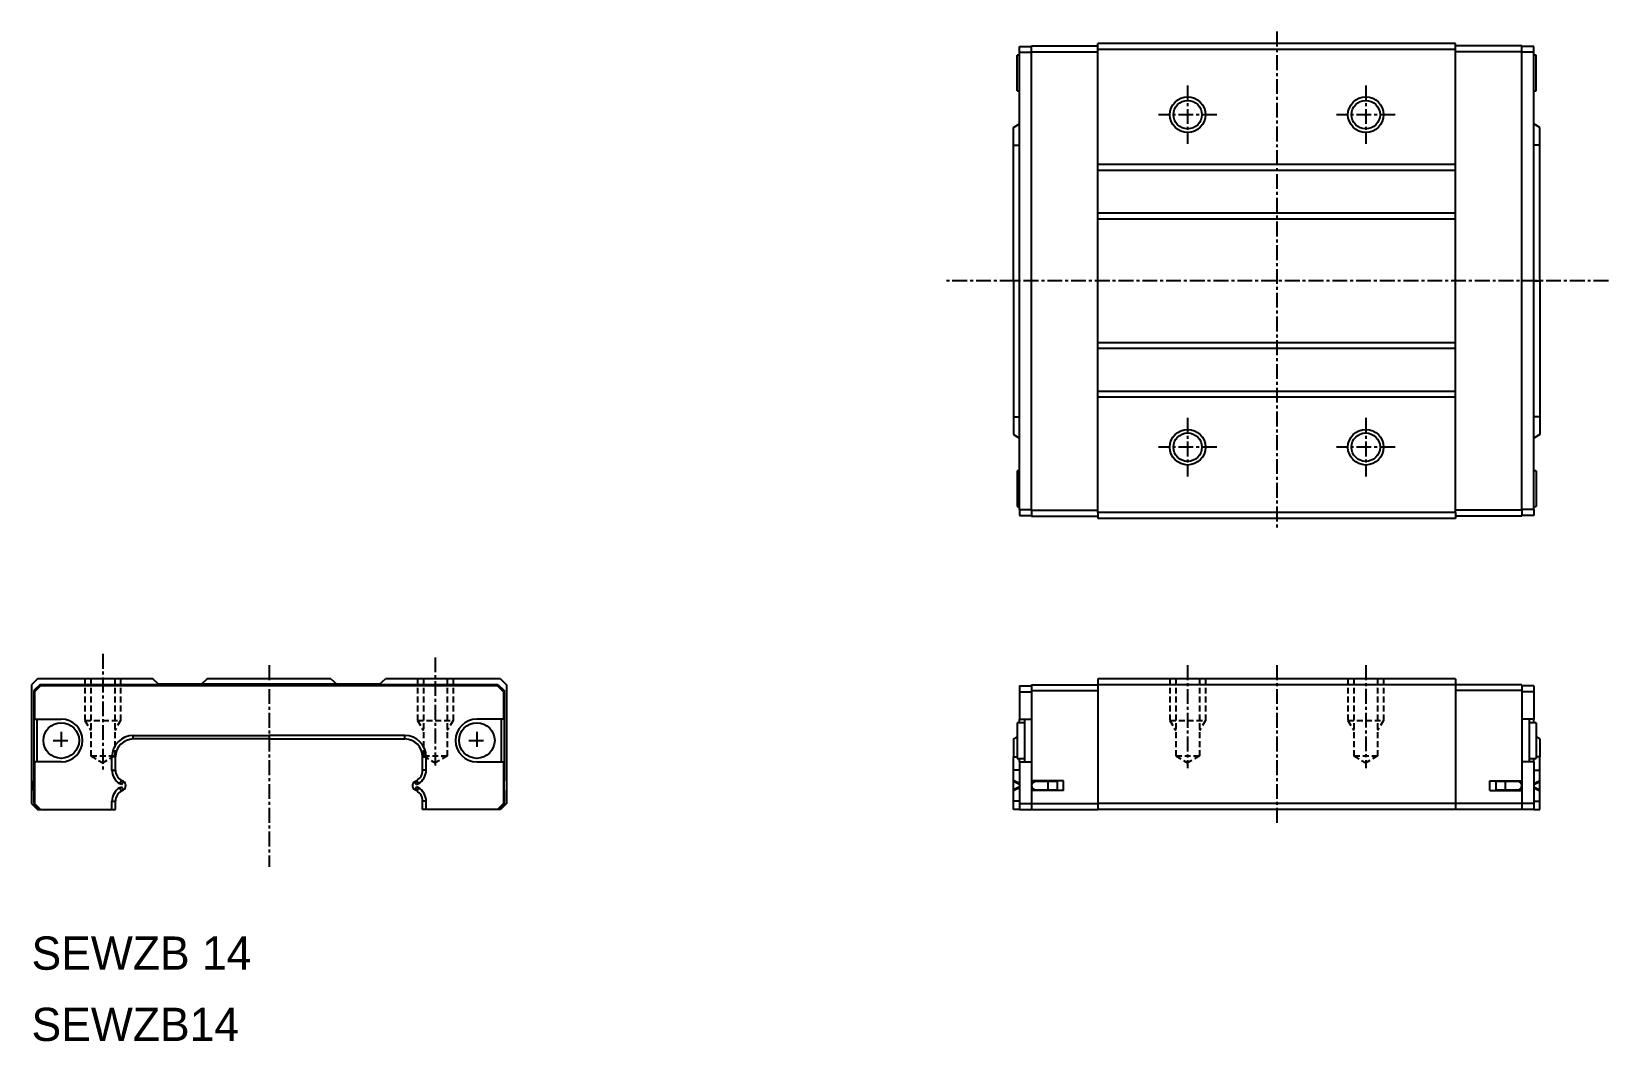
# Model space of a CAD drawing. Extents: x 10 to 143, y 10 to 95.
import ezdxf

# ---------------------------------------------------------------- set-up
doc = ezdxf.new("R2010")
doc.units = 0
doc.linetypes.add('CENTER', pattern=[2, 1.25, -0.25, 0.25, -0.25])
doc.linetypes.add('DASHED', pattern=[0.75, 0.5, -0.25])
doc.layers.get('0').update_dxf_attribs({"linetype": 'CONTINUOUS'})
doc.layers.add('CENTER', color=1, linetype='CENTER')

msp = doc.modelspace()

# ---------------------------------------------------------------- linework, layer by layer
at = {"color": 7, "linetype": 'CONTINUOUS'}
for p, q in [((93.2, 93), (93, 93)), ((93, 90), (93, 93)), ((93.2, 93.75), (94.2, 93.75)), ((93.2, 93.25), (93.2, 93.75)), ((93.2, 54.75), (93.2, 93.25)), ((93.2, 93.25), (94.2, 93.25)), ((94.2, 93.8), (99.8, 93.8)), ((94.2, 93.3), (94.2, 93.8)), ((94.2, 54.7), (94.2, 93.3)), ((94.2, 93.3), (99.8, 93.3)), ((129.9, 94), (99.8, 94)), ((99.8, 93.5), (99.8, 94)), ((99.8, 54.5), (99.8, 93.5)), ((129.9, 93.5), (99.8, 93.5)), ((129.9, 93.5), (129.9, 94)), ((135.5, 93.8), (129.9, 93.8)), ((129.9, 54.5), (129.9, 93.5)), ((135.5, 93.3), (129.9, 93.3)), ((135.5, 93.3), (135.5, 93.8)), ((136.5, 93.75), (135.5, 93.75)), ((135.5, 54.7), (135.5, 93.3)), ((136.5, 93.25), (135.5, 93.25)), ((136.5, 93.25), (136.5, 93.75)), ((136.5, 54.75), (136.5, 93.25)), ((136.7, 93), (136.5, 93)), ((136.7, 90), (136.7, 93)), ((93, 90), (93.2, 90)), ((136.5, 90), (136.7, 90)), ((92.7, 86.93), (93.2, 87.23)), ((92.7, 85.43), (92.7, 86.93)), ((137, 86.93), (136.5, 87.23)), ((137, 85.43), (137, 86.93)), ((92.7, 74), (92.7, 85.43)), ((92.7, 85.43), (93.2, 85.43)), ((137, 85.43), (136.5, 85.43)), ((137, 74), (137, 85.43)), ((129.9, 83.8), (99.8, 83.8)), ((129.9, 83.3), (99.8, 83.3)), ((129.9, 79.7), (99.8, 79.7)), ((129.9, 79.2), (99.8, 79.2)), ((92.7, 74), (92.7, 62.57)), ((93.2, 74), (92.7, 74)), ((136.5, 74), (137, 74)), ((137, 74), (137, 62.57)), ((129.9, 68.8), (99.8, 68.8)), ((129.9, 68.3), (99.8, 68.3)), ((129.9, 64.7), (99.8, 64.7)), ((129.9, 64.2), (99.8, 64.2)), ((92.7, 62.57), (93.2, 62.57)), ((92.7, 62.57), (92.7, 61.07)), ((137, 62.57), (136.5, 62.57)), ((137, 62.57), (137, 61.07)), ((92.7, 61.07), (93.2, 60.77)), ((137, 61.07), (136.5, 60.77)), ((93, 58), (93, 55)), ((93.2, 58), (93, 58)), ((136.7, 58), (136.5, 58)), ((136.7, 58), (136.7, 55)), ((93, 55), (93.2, 55)), ((93.2, 54.75), (93.2, 54.25)), ((93.2, 54.75), (94.2, 54.75)), ((94.2, 54.7), (99.8, 54.7)), ((94.2, 54.7), (94.2, 54.2)), ((129.9, 54.5), (99.8, 54.5)), ((99.8, 54.5), (99.8, 54)), ((135.5, 54.7), (129.9, 54.7)), ((129.9, 54.5), (129.9, 54)), ((136.5, 54.75), (135.5, 54.75)), ((135.5, 54.7), (135.5, 54.2)), ((136.5, 55), (136.7, 55)), ((136.5, 54.75), (136.5, 54.25)), ((93.2, 54.25), (94.2, 54.25)), ((94.2, 54.2), (99.8, 54.2)), ((129.9, 54), (99.8, 54)), ((135.5, 54.2), (129.9, 54.2)), ((136.5, 54.25), (135.5, 54.25)), ((10.5, 40.5), (10, 40)), ((10, 40), (10, 30)), ((10.7, 40), (10.2, 39.5)), ((10.75, 39.9), (10.25, 39.4)), ((20.2, 40.5), (10.5, 40.5)), ((49.3, 40), (10.7, 40)), ((49.25, 39.9), (10.75, 39.9)), ((20.7, 40.05), (20.2, 40.5)), ((39.3, 40.05), (20.7, 40.05)), ((24.8, 40.5), (24.3, 40.05)), ((35.2, 40.5), (24.8, 40.5)), ((35.2, 40.5), (35.7, 40.05)), ((39.3, 40.05), (39.8, 40.5)), ((49.5, 40.5), (39.8, 40.5)), ((49.25, 39.9), (49.75, 39.4)), ((49.3, 40), (49.8, 39.5)), ((49.5, 40.5), (50, 40)), ((50, 40), (50, 30)), ((93.2, 39.9), (94.2, 39.9)), ((93.2, 39.9), (93.2, 39.4)), ((94.2, 40), (99.8, 40)), ((94.2, 40), (94.2, 39.5)), ((129.9, 40.5), (99.8, 40.5)), ((99.8, 40.5), (99.8, 40)), ((129.9, 40), (99.8, 40)), ((99.8, 40), (99.8, 30)), ((129.9, 40.5), (129.9, 40)), ((135.5, 40), (129.9, 40)), ((129.9, 40), (129.9, 30)), ((135.5, 40), (135.5, 39.5)), ((136.5, 39.9), (135.5, 39.9)), ((136.5, 39.9), (136.5, 39.4)), ((10.2, 39.5), (10.2, 31.9)), ((10.25, 39.4), (10.25, 37.1)), ((49.75, 39.4), (49.75, 37.1)), ((49.8, 39.5), (49.8, 31.9)), ((93.2, 39.4), (93.2, 37.1)), ((93.2, 39.4), (94.2, 39.4)), ((94.2, 39.5), (99.8, 39.5)), ((94.2, 39.5), (94.2, 31.9)), ((135.5, 39.5), (129.9, 39.5)), ((135.5, 39.5), (135.5, 31.9)), ((136.5, 39.4), (135.5, 39.4)), ((136.5, 39.4), (136.5, 37.1)), ((10.25, 37.1), (12.5, 37.1)), ((10.45, 37.1), (10.45, 33.5)), ((49.75, 37.1), (47.5, 37.1)), ((49.55, 37.1), (49.55, 33.5)), ((93.6, 36.8), (93, 36.8)), ((93, 36.8), (93, 33.8)), ((93.2, 36.8), (93.2, 37.1)), ((93.2, 37.1), (94.2, 37.1)), ((93.6, 37.1), (93.6, 33.5)), ((136.5, 37.1), (135.5, 37.1)), ((136.1, 37.1), (136.1, 33.5)), ((136.7, 36.8), (136.1, 36.8)), ((136.5, 36.8), (136.5, 37.1)), ((136.7, 36.8), (136.7, 33.8)), ((18.57, 35.73), (30, 35.73)), ((18.57, 35.43), (18.57, 35.73)), ((30, 35.43), (18.57, 35.43)), ((41.43, 35.73), (30, 35.73)), ((30, 35.73), (30, 35.43)), ((30, 35.43), (41.43, 35.43)), ((41.43, 35.43), (41.43, 35.73)), ((92.7, 35.43), (93, 35.61)), ((92.7, 35.43), (92.7, 33.93)), ((137, 35.43), (136.7, 35.61)), ((137, 35.43), (137, 33.93)), ((10.25, 33.5), (10.25, 30)), ((12.5, 33.5), (10.25, 33.5)), ((16.77, 32.805322), (16.77, 33.93)), ((17.07, 33.93), (16.77, 33.93)), ((17.07, 32.805322), (17.07, 33.93)), ((42.93, 33.93), (43.23, 33.93)), ((42.93, 32.805322), (42.93, 33.93)), ((43.23, 32.805322), (43.23, 33.93)), ((47.5, 33.5), (49.75, 33.5)), ((49.75, 33.5), (49.75, 30)), ((92.7, 33.93), (93, 33.93)), ((92.7, 32.805322), (92.7, 33.93)), ((93, 33.8), (93.6, 33.8)), ((93.2, 33.5), (93.2, 33.8)), ((93.2, 33.5), (93.2, 30)), ((93.2, 33.5), (94.2, 33.5)), ((136.5, 33.5), (135.5, 33.5)), ((136.1, 33.8), (136.7, 33.8)), ((136.5, 33.5), (136.5, 33.8)), ((136.5, 33.5), (136.5, 30)), ((137, 33.93), (136.7, 33.93)), ((137, 32.805322), (137, 33.93)), ((10.2, 31.9), (10.25, 31.9)), ((10.2, 31.1), (10.2, 31.9)), ((16.77, 32.805322), (17.07, 32.805322)), ((17.42, 31.679489), (17.57, 31.939296)), ((17.730883, 31.84641), (17.57, 31.939296)), ((42.269117, 31.84641), (42.43, 31.939296)), ((42.58, 31.679489), (42.43, 31.939296)), ((43.23, 32.805322), (42.93, 32.805322)), ((49.8, 31.9), (49.75, 31.9)), ((49.8, 31.1), (49.8, 31.9)), ((93.2, 32.805322), (92.7, 32.805322)), ((92.7, 31.939296), (92.7, 32.805322)), ((93.2, 31.679489), (92.7, 31.939296)), ((92.7, 31.84641), (92.7, 31.939296)), ((94.2, 31.9), (94.2, 31.1)), ((96.9, 31.9), (94.2, 31.9)), ((95, 31.85), (95, 31.9)), ((95.460586, 31.85), (95.460586, 31.9)), ((96.9, 31.1), (96.9, 31.9)), ((132.8, 31.1), (132.8, 31.9)), ((132.8, 31.9), (135.5, 31.9)), ((134.239414, 31.85), (134.239414, 31.9)), ((134.7, 31.85), (134.7, 31.9)), ((135.5, 31.9), (135.5, 31.1)), ((136.5, 32.805322), (137, 32.805322)), ((136.5, 31.679489), (137, 31.939296)), ((137, 31.939296), (137, 32.805322)), ((137, 31.84641), (137, 31.939296)), ((10.2, 31.1), (10.25, 31.1)), ((10.2, 31.1), (10.2, 30)), ((17.580883, 31.586603), (17.42, 31.679489)), ((17.42, 31.320511), (17.580883, 31.413397)), ((17.42, 31.320511), (17.57, 31.060704)), ((17.57, 31.060704), (17.730883, 31.15359)), ((17.580883, 31.586603), (17.730883, 31.84641)), ((17.580883, 31.413397), (17.730883, 31.15359)), ((42.419117, 31.586603), (42.269117, 31.84641)), ((42.419117, 31.413397), (42.269117, 31.15359)), ((42.43, 31.060704), (42.269117, 31.15359)), ((42.419117, 31.586603), (42.58, 31.679489)), ((42.58, 31.320511), (42.419117, 31.413397)), ((42.58, 31.320511), (42.43, 31.060704)), ((49.8, 31.1), (49.75, 31.1)), ((49.8, 31.1), (49.8, 30)), ((92.7, 31.15359), (92.7, 31.84641)), ((93.2, 31.586603), (92.7, 31.84641)), ((93.2, 31.413397), (92.7, 31.15359)), ((93.2, 31.320511), (92.7, 31.060704)), ((92.7, 31.060704), (92.7, 31.15359)), ((92.7, 30.194678), (92.7, 31.060704)), ((96.9, 31.1), (94.2, 31.1)), ((94.2, 31.1), (94.2, 30)), ((95.6, 31.85), (94.55, 31.85)), ((94.55, 31.15), (95.6, 31.15)), ((95, 31.1), (95, 31.15)), ((95.460586, 31.1), (95.460586, 31.15)), ((95.6, 31.5), (95.6, 31.85)), ((96.4, 31.85), (95.6, 31.85)), ((95.6, 31.15), (95.6, 31.5)), ((95.6, 31.15), (96.4, 31.15)), ((96.4, 31.5), (96.4, 31.85)), ((96.4, 31.15), (96.4, 31.5)), ((132.8, 31.1), (135.5, 31.1)), ((133.3, 31.85), (133.3, 31.5)), ((134.1, 31.85), (133.3, 31.85)), ((133.3, 31.5), (133.3, 31.15)), ((133.3, 31.15), (134.1, 31.15)), ((134.1, 31.85), (134.1, 31.5)), ((135.15, 31.85), (134.1, 31.85)), ((134.1, 31.5), (134.1, 31.15)), ((134.1, 31.15), (135.15, 31.15)), ((134.239414, 31.1), (134.239414, 31.15)), ((134.7, 31.1), (134.7, 31.15)), ((135.5, 31.1), (135.5, 30)), ((136.5, 31.586603), (137, 31.84641)), ((136.5, 31.413397), (137, 31.15359)), ((136.5, 31.320511), (137, 31.060704)), ((137, 31.15359), (137, 31.84641)), ((137, 31.060704), (137, 31.15359)), ((137, 30.194678), (137, 31.060704)), ((10, 30), (10.5, 29.5)), ((10.2, 30), (10.7, 29.5)), ((10.25, 30), (10.75, 29.5)), ((10.5, 29.5), (10.7, 29.5)), ((10.7, 29.5), (10.75, 29.5)), ((10.75, 29.5), (16.77, 29.5)), ((16.77, 29.5), (16.77, 30.194678)), ((16.77, 30.194678), (17.07, 30.194678)), ((16.77, 29.5), (17.07, 29.5)), ((17.07, 29.5), (17.07, 30.194678)), ((43.23, 30.194678), (42.93, 30.194678)), ((42.93, 29.5), (42.93, 30.194678)), ((43.23, 29.5), (42.93, 29.5)), ((43.23, 29.5), (43.23, 30.194678)), ((49.25, 29.5), (43.23, 29.5)), ((49.75, 30), (49.25, 29.5)), ((49.3, 29.5), (49.25, 29.5)), ((49.8, 30), (49.3, 29.5)), ((49.5, 29.5), (49.3, 29.5)), ((50, 30), (49.5, 29.5)), ((92.7, 29.5), (92.7, 30.194678)), ((93.2, 30.194678), (92.7, 30.194678)), ((93.2, 29.5), (92.7, 29.5)), ((93.2, 30), (93.2, 29.5)), ((93.2, 30), (94.2, 30)), ((93.2, 29.5), (94.2, 29.5)), ((94.2, 30), (99.8, 30)), ((94.2, 30), (94.2, 29.5)), ((94.2, 29.5), (99.8, 29.5)), ((129.9, 30), (99.8, 30)), ((99.8, 30), (99.8, 29.5)), ((129.9, 29.5), (99.8, 29.5)), ((135.5, 30), (129.9, 30)), ((129.9, 30), (129.9, 29.5)), ((135.5, 29.5), (129.9, 29.5)), ((135.5, 30), (135.5, 29.5)), ((136.5, 30), (135.5, 30)), ((136.5, 29.5), (135.5, 29.5)), ((136.5, 30.194678), (137, 30.194678)), ((136.5, 30), (136.5, 29.5)), ((136.5, 29.5), (137, 29.5)), ((137, 29.5), (137, 30.194678))]:
    msp.add_line(p, q, dxfattribs=at)
at = {"color": 3, "linetype": 'DASHED'}
for p, q in [((14.5, 40.5), (14.5, 37)), ((15, 40.5), (15, 34)), ((17, 40.5), (17, 34)), ((17.5, 40.5), (17.5, 37)), ((42.5, 40.5), (42.5, 37)), ((43, 40.5), (43, 34)), ((45, 40.5), (45, 34)), ((45.5, 40.5), (45.5, 37)), ((105.85, 40.5), (105.85, 37)), ((106.35, 40.5), (106.35, 34)), ((108.35, 40.5), (108.35, 34)), ((108.85, 40.5), (108.85, 37)), ((120.85, 40.5), (120.85, 37)), ((121.35, 40.5), (121.35, 34)), ((123.35, 40.5), (123.35, 34)), ((123.85, 40.5), (123.85, 37)), ((14.5, 37), (15, 36.133975)), ((14.5, 37), (17.5, 37)), ((17.5, 37), (17, 36.133975)), ((42.5, 37), (45.5, 37)), ((42.5, 37), (43, 36.133975)), ((45.5, 37), (45, 36.133975)), ((105.85, 37), (108.85, 37)), ((105.85, 37), (106.35, 36.133975)), ((108.85, 37), (108.35, 36.133975)), ((120.85, 37), (121.35, 36.133975)), ((120.85, 37), (123.85, 37)), ((123.85, 37), (123.35, 36.133975)), ((15, 34), (17, 34)), ((15, 34), (16, 33.42265)), ((17, 34), (16, 33.42265)), ((43, 34), (44, 33.42265)), ((43, 34), (45, 34)), ((45, 34), (44, 33.42265)), ((106.35, 34), (108.35, 34)), ((106.35, 34), (107.35, 33.42265)), ((108.35, 34), (107.35, 33.42265)), ((121.35, 34), (122.35, 33.42265)), ((121.35, 34), (123.35, 34)), ((123.35, 34), (122.35, 33.42265))]:
    msp.add_line(p, q, dxfattribs=at)
at = {"color": 3, "linetype": 'CONTINUOUS'}
for centre in [(107.35, 88), (122.35, 88), (107.35, 60), (122.35, 60)]:
    msp.add_circle(centre, 1.5, dxfattribs=at)
at = {"color": 7, "linetype": 'CONTINUOUS'}
for centre, radius in [((107.35, 88), 1.2), ((122.35, 88), 1.2), ((107.35, 60), 1.2), ((122.35, 60), 1.2), ((12.5, 35.3), 1.5), ((47.5, 35.3), 1.5)]:
    msp.add_circle(centre, radius, dxfattribs=at)
for centre, radius, start, end in [((12.5, 35.3), 1.8, 270, 90), ((47.5, 35.3), 1.8, 90, 270), ((18.570026, 33.929974), 1.800026, 90.000832, 179.999168), ((18.57, 33.93), 1.5, 90, 180), ((41.429974, 33.929974), 1.800026, 0.000832, 89.999168), ((41.43, 33.93), 1.5, 0, 90), ((18.07, 32.805322), 1.3, 180, 240), ((18.07, 32.805322), 1, 180, 240), ((41.93, 32.805322), 1, 300, 0), ((41.93, 32.805322), 1.3, 300, 0), ((18.07, 30.194678), 1.3, 120, 180), ((18.07, 30.194678), 1, 120, 180), ((17.530883, 31.5), 0.4, 300, 60), ((42.469117, 31.5), 0.4, 120, 240), ((41.93, 30.194678), 1, 0, 60), ((41.93, 30.194678), 1.3, 0, 60), ((94.55, 31.5), 0.35, 90, 180), ((94.55, 31.5), 0.35, 180, 270), ((135.15, 31.5), 0.35, 0, 90), ((135.15, 31.5), 0.35, 270, 0)]:
    msp.add_arc(centre, radius, start, end, dxfattribs=at)
at = {"layer": 'CENTER', "color": 1, "linetype": 'CENTER'}
for p, q in [((114.85, 95), (114.85, 53)), ((107.35, 90.467), (107.35, 85.533)), ((122.35, 90.467), (122.35, 85.533)), ((109.817, 88), (104.883, 88)), ((124.817, 88), (119.883, 88)), ((142.785754, 74), (86.914246, 74)), ((107.35, 62.467), (107.35, 57.533)), ((122.35, 62.467), (122.35, 57.533)), ((109.817, 60), (104.883, 60)), ((124.817, 60), (119.883, 60)), ((16, 42.6), (16, 32.7)), ((30, 41.633), (30, 24.67244)), ((44, 42.3), (44, 33.2)), ((107.35, 41.633), (107.35, 32.980385)), ((114.85, 41.633), (114.85, 28.367)), ((122.35, 41.640639), (122.35, 32.980385)), ((12.5, 36.033), (12.5, 34.633)), ((47.5, 36.033), (47.5, 34.633)), ((11.817, 35.3), (13.15, 35.3)), ((46.817, 35.3), (48.15, 35.3))]:
    msp.add_line(p, q, dxfattribs=at)

# ---------------------------------------------------------------- texts
at = {"color": 7, "linetype": 'CONTINUOUS'}
for s, p in [('SEWZB 14', (10, 16)), ('SEWZB14', (10, 10))]:
    msp.add_text(s, height=2.8, dxfattribs=at).set_placement(p)

doc.saveas('drawing.dxf')
